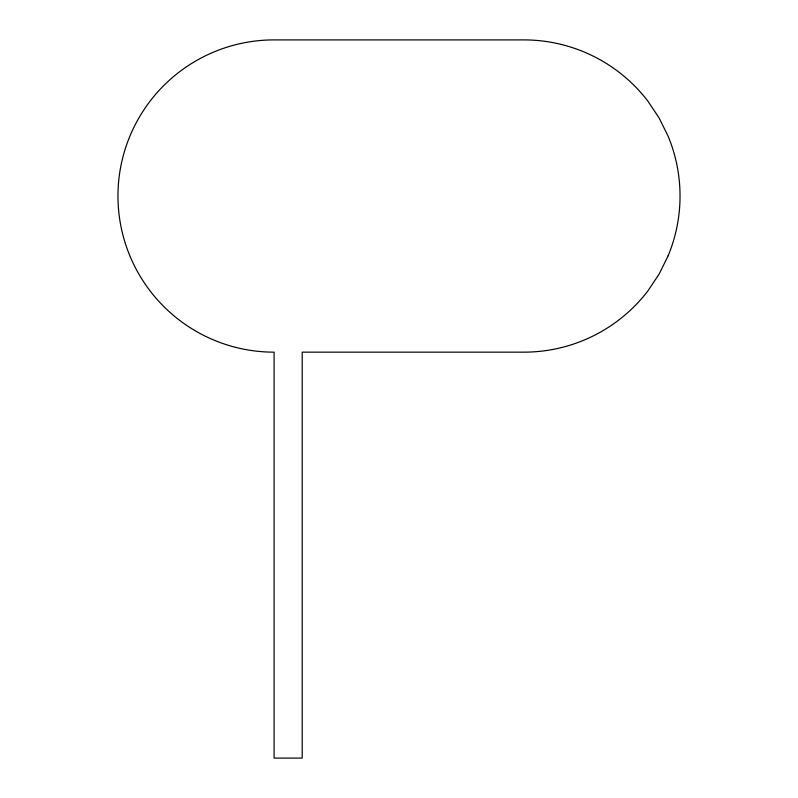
<?xml version="1.0" encoding="UTF-8"?>
<svg xmlns="http://www.w3.org/2000/svg" width="798" height="798" viewBox="0 0 798 798"><rect width="100%" height="100%" fill="white"/><g stroke="black" fill="none" stroke-linecap="round" stroke-linejoin="round"><path stroke-width="1.2" d="M668.145 255.779L659.118 274.093L647.767 291.08A156.129 156.129 0 0 1 523.907 352.157L302.203 352.157L302.203 758.1L274.093 758.1L274.093 352.157A156.129 156.129 0 0 1 117.964 196.029A156.129 156.129 0 0 1 274.093 39.9L523.907 39.9A156.129 156.129 0 0 1 647.767 100.987L659.118 117.964L668.145 136.278A156.129 156.129 0 0 1 668.145 255.779"/></g></svg>
